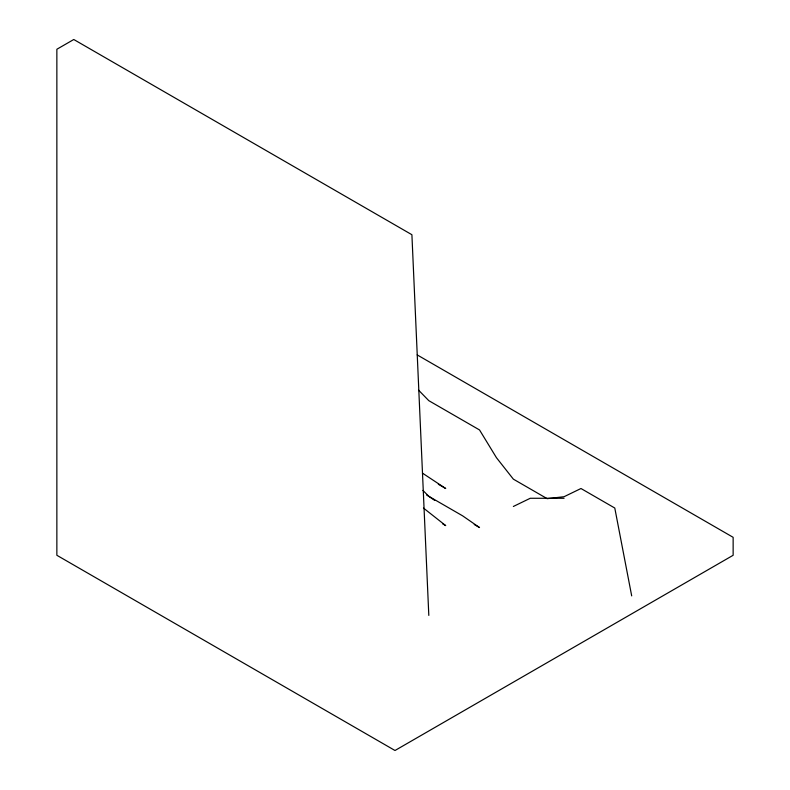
<?xml version="1.0" encoding="UTF-8"?>
<svg xmlns="http://www.w3.org/2000/svg" width="790" height="790" viewBox="0 0 790 790"><rect width="100%" height="100%" fill="white"/><g stroke="black" fill="none" stroke-linecap="round" stroke-linejoin="round"><path stroke-width="1.19" d="M513.352 506.469L530.258 498.273L564.07 498.273M417.189 354.907L733.14 537.319L733.14 555.281L395 750.5L56.86 555.281L56.86 49.257L73.776 39.5L411.906 234.719L428.812 615.41M422.472 473.141L445.718 488.516L438.322 484.24M426.699 495.103L462.624 515.84L479.53 527.552L474.247 524.511M442.548 523.77L445.718 525.607L423.499 508.089M434.776 500.455L428.812 496.318L422.897 490.402M418.67 390.26L428.812 400.668L479.53 429.948L496.436 457.667L513.352 479.145L547.164 498.668L564.07 496.713L580.976 488.516L614.788 508.039L631.694 595.887"/></g></svg>
